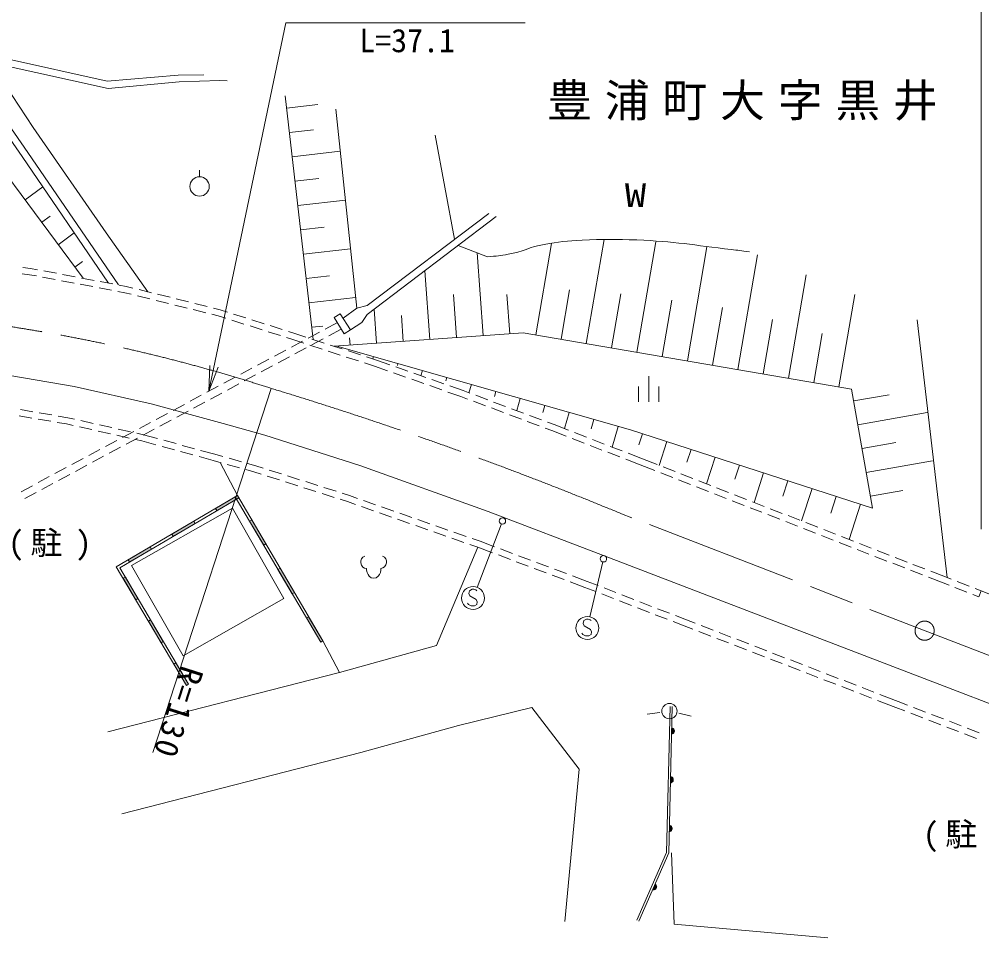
# Model space of a CAD drawing. Units: millimetres at full size, sheet at 1:1000; details may follow other scales. Extents: x 40000 to 680000, y 20000 to 380000.
# Drawn here: x 287434 to 362812, y 269300 to 340948 of the extents above; entities that cross this region are included whole.
import ezdxf
from ezdxf.enums import TextEntityAlignment as Align

# ---------------------------------------------------------------- set-up
doc = ezdxf.new("R2010")
doc.units = ezdxf.units.MM
doc.header["$LTSCALE"] = 1000
doc.linetypes.add('CHAIN', pattern=[18.5, 12, -1.5, 3.5, -1.5])
for name, color, linetype, lineweight in [('M-BGD', 7, 'Continuous', 13), ('M-BMK', 2, 'CHAIN', 13), ('M-STR-HTXT', 7, 'Continuous', 13), ('M-STR-STRC', 7, 'Continuous', 13), ('M-WORK', 1, 'Continuous', 13)]:
    doc.layers.add(name, color=color, linetype=linetype, lineweight=lineweight)
doc.layers.add('M-BMK-HTXT', color=7, linetype='Continuous')
doc.styles.add('ＭＳ ゴシック', font='')
doc.styles.get('ＭＳ ゴシック').set_extended_font_data('MS Gothic')

# ---------------------------------------------------------------- blocks, each defined once
blk = doc.blocks.new('open_arrow')
at = {"color": 0, "linetype": 'Continuous', "lineweight": -2}
blk.add_lwpolyline([(7.5, 1.25), (0, 0), (7.5, -1.25)], dxfattribs=at)

msp = doc.modelspace()

# ---------------------------------------------------------------- hatches: boundary and pattern name
at = {"layer": 'M-BGD'}
for points in [[(304621, 303462), (304520, 303635), (302810, 302628), (302912, 302456)], [(301202, 301449), (301100, 301621), (299391, 300614), (299492, 300442)], [(306579, 299736), (306752, 299837), (305636, 301736), (305463, 301635)], [(297782, 299435), (297681, 299607), (295971, 298601), (296073, 298428)], [(308811, 295938), (308983, 296040), (307867, 297938), (307695, 297837)], [(295743, 297247), (295571, 297146), (296562, 295465), (296734, 295567)], [(311042, 292141), (311215, 292242), (310099, 294141), (309926, 294039)], [(297725, 293887), (297552, 293785), (298543, 292105), (298716, 292207)], [(299707, 290526), (299534, 290425), (300525, 288745), (300698, 288846)]]:
    msp.add_hatch(color=256, dxfattribs=at).paths.add_polyline_path(points)

# ---------------------------------------------------------------- linework, layer by layer
for p, q in [((287441, 309875), (288426, 309706)), ((287525, 310368), (288511, 310199)), ((289004, 310114), (289989, 309945)), ((290482, 309860), (291242, 309730)), ((288919, 309621), (289905, 309452)), ((290398, 309367), (291144, 309239)), ((291144, 309239), (291653, 309125)), ((291242, 309730), (291762, 309613)), ((292250, 309503), (293226, 309284)), ((293714, 309174), (294689, 308955)), ((292141, 309015), (293117, 308796)), ((293604, 308686), (294580, 308467)), ((295068, 308357), (296044, 308138)), ((295177, 308845), (296153, 308626)), ((296641, 308516), (297162, 308399)), ((297162, 308399), (298265, 308095)), ((296531, 308028), (297040, 307914)), ((297040, 307914), (298137, 307612)), ((298747, 307963), (299711, 307697)), ((300193, 307564), (301157, 307299)), ((298619, 307479), (299584, 307214)), ((300066, 307081), (301030, 306815)), ((301640, 307166), (302743, 306862)), ((302743, 306862), (303385, 306683)), ((301512, 306683), (302609, 306380)), ((302609, 306380), (303247, 306202)), ((304520, 303635), (303164, 306226)), ((303728, 306068), (304692, 305800)), ((303867, 306549), (304830, 306280)), ((305312, 306146), (305954, 305967)), ((305173, 305665), (305811, 305487)), ((305811, 305487), (306381, 305306)), ((305954, 305967), (306532, 305783)), ((307009, 305631), (307962, 305328)), ((306858, 305155), (307811, 304852)), ((308287, 304700), (309240, 304397)), ((308438, 305177), (309391, 304874)), ((309868, 304722), (310821, 304420)), ((309717, 304246), (310670, 303943)), ((311146, 303791), (312099, 303488)), ((311297, 304268), (312250, 303965)), ((312727, 303814), (313305, 303630)), ((304520, 303635), (295037, 298051)), ((304621, 303462), (295311, 297980)), ((304520, 303635), (304347, 303533)), ((311042, 292141), (304347, 303533)), ((311215, 292242), (304520, 303635)), ((311215, 292242), (304520, 303635)), ((312576, 303337), (313146, 303155)), ((313146, 303155), (313761, 302940)), ((313305, 303630), (313928, 303411)), ((314400, 303246), (315344, 302915)), ((296234, 298145), (304139, 302643)), ((304139, 302643), (308167, 295564)), ((314233, 302775), (315177, 302444)), ((315649, 302279), (316593, 301948)), ((315816, 302750), (316760, 302419)), ((317065, 301783), (318008, 301452)), ((317232, 302254), (318175, 301923)), ((318647, 301758), (319591, 301427)), ((318480, 301287), (319424, 300956)), ((319896, 300791), (320840, 300460)), ((320063, 301262), (321007, 300931)), ((321478, 300766), (322422, 300435)), ((321311, 300295), (322255, 299964)), ((322894, 300270), (323518, 300051)), ((324665, 299621), (323518, 300051)), ((323342, 299583), (320109, 291876)), ((322727, 299799), (323342, 299583)), ((324490, 299153), (323342, 299583)), ((326070, 299094), (325133, 299445)), ((314230, 298670), (314191, 298510)), ((314191, 298510), (314191, 298350)), ((314349, 298791), (314230, 298670)), ((314509, 298872), (314349, 298791)), ((316029, 298798), (315869, 298877)), ((316150, 298678), (316029, 298798)), ((316191, 298518), (316150, 298678)), ((316191, 298358), (316191, 298518)), ((325894, 298626), (324958, 298977)), ((327474, 298567), (326538, 298918)), ((295037, 298051), (300525, 288745)), ((295311, 297980), (300698, 288846)), ((300262, 291066), (296234, 298145)), ((314191, 298350), (314232, 298190)), ((314232, 298190), (314353, 298031)), ((314353, 298031), (314473, 297951)), ((314473, 297951), (314633, 297912)), ((314633, 297912), (314634, 297792)), ((314634, 297792), (314674, 297592)), ((315714, 297596), (315754, 297797)), ((315753, 297917), (315913, 297957)), ((315754, 297797), (315753, 297917)), ((315913, 297957), (316033, 298038)), ((316033, 298038), (316152, 298198)), ((316152, 298198), (316191, 298358)), ((327298, 298099), (326362, 298450)), ((328703, 297572), (327767, 297923)), ((328878, 298040), (327942, 298391)), ((330283, 297513), (329347, 297864)), ((314674, 297592), (314755, 297433)), ((314755, 297433), (314835, 297313)), ((314835, 297313), (314996, 297194)), ((314996, 297194), (315196, 297154)), ((315196, 297154), (315396, 297195)), ((315396, 297195), (315555, 297316)), ((315555, 297316), (315635, 297436)), ((315635, 297436), (315714, 297596)), ((330107, 297045), (329171, 297396)), ((331899, 296907), (330751, 297337)), ((331723, 296439), (330575, 296869)), ((332585, 296105), (331723, 296439)), ((332763, 296572), (331899, 296907)), ((334161, 296030), (333229, 296392)), ((308167, 295564), (300262, 291066)), ((333983, 295563), (333051, 295924)), ((335560, 295489), (334628, 295850)), ((362577, 295697), (362757, 296164)), ((362757, 296164), (377737, 290189)), ((335382, 295022), (334450, 295383)), ((336781, 294480), (335848, 294841)), ((336959, 294947), (336026, 295308)), ((338358, 294406), (337425, 294767)), ((338180, 293938), (337247, 294299)), ((339688, 293890), (338824, 294225)), ((339508, 293424), (338646, 293758)), ((340190, 293161), (339508, 293424)), ((340371, 293627), (339688, 293890)), ((341771, 293087), (340838, 293447)), ((341590, 292621), (340657, 292981)), ((343170, 292548), (342237, 292908)), ((312517, 289776), (311215, 292242)), ((320109, 291876), (312517, 289776)), ((342989, 292082), (342056, 292441)), ((344389, 291542), (343456, 291902)), ((344570, 292008), (343637, 292368)), ((345970, 291469), (345036, 291828)), ((345789, 291003), (344856, 291362)), ((347369, 290929), (346436, 291289)), ((347188, 290463), (346255, 290823)), ((348588, 289923), (347655, 290283)), ((348769, 290390), (347836, 290749)), ((350168, 289850), (349235, 290210)), ((312517, 289776), (294365, 285114)), ((349987, 289384), (349054, 289744)), ((351568, 289310), (350635, 289670)), ((300525, 288745), (300698, 288846)), ((351387, 288844), (350454, 289204)), ((352967, 288771), (352034, 289131)), ((359877, 288700), (376670, 282220)), ((352787, 288305), (351853, 288664)), ((354186, 287765), (353253, 288125)), ((354367, 288231), (353434, 288591)), ((355517, 287788), (354834, 288051)), ((355335, 287322), (354653, 287585)), ((356085, 287027), (355335, 287322)), ((356268, 287492), (355517, 287788)), ((357008, 287207), (356268, 287492)), ((321842, 285611), (327580, 287022)), ((331275, 282206), (327580, 287022)), ((337613, 286643), (336622, 286509)), ((338399, 287105), (338133, 275677)), ((338579, 287101), (338313, 275637)), ((339086, 286574), (340060, 286347)), ((356799, 286752), (356085, 287027)), ((358199, 286213), (357266, 286572)), ((358408, 286668), (357475, 287028)), ((359808, 286129), (358875, 286489)), ((359599, 285674), (358666, 286033)), ((361208, 285590), (360274, 285950)), ((321842, 285611), (314192, 283495)), ((338528, 284940), (338540, 285440)), ((338589, 284959), (338528, 284940)), ((338540, 285440), (338600, 285419)), ((338559, 284959), (338570, 285419)), ((338599, 285409), (338589, 284969)), ((338640, 284988), (338589, 284959)), ((338600, 285419), (338649, 285388)), ((338619, 284978), (338629, 285398)), ((338691, 285036), (338640, 284988)), ((338649, 285388), (338698, 285336)), ((338658, 285367), (338650, 285007)), ((338681, 285037), (338688, 285337)), ((338722, 285086), (338691, 285036)), ((338698, 285336), (338727, 285286)), ((338717, 285286), (338712, 285086)), ((338743, 285145), (338722, 285086)), ((338727, 285286), (338745, 285225)), ((338745, 285225), (338743, 285145)), ((360999, 285135), (360066, 285494)), ((362399, 284596), (361465, 284955)), ((362607, 285051), (361674, 285411)), ((314192, 283495), (295481, 278689)), ((330162, 270262), (331275, 282206)), ((338440, 281119), (338451, 281619)), ((338451, 281619), (338511, 281597)), ((338470, 281138), (338481, 281598)), ((338511, 281587), (338500, 281147)), ((338551, 281166), (338500, 281137)), ((338511, 281597), (338560, 281566)), ((338531, 281157), (338540, 281577)), ((338602, 281215), (338551, 281166)), ((338560, 281566), (338609, 281515)), ((338570, 281546), (338561, 281186)), ((338592, 281215), (338599, 281515)), ((338633, 281264), (338602, 281215)), ((338609, 281515), (338638, 281464)), ((338628, 281465), (338623, 281265)), ((338655, 281324), (338633, 281264)), ((338638, 281464), (338656, 281404)), ((338656, 281404), (338655, 281324)), ((338500, 281137), (338440, 281119)), ((338351, 277297), (338363, 277797)), ((338363, 277797), (338422, 277776)), ((338382, 277317), (338392, 277777)), ((338422, 277766), (338412, 277326)), ((338422, 277776), (338471, 277745)), ((338442, 277335), (338452, 277755)), ((338513, 277394), (338462, 277345)), ((338471, 277745), (338520, 277694)), ((338481, 277725), (338473, 277365)), ((338503, 277394), (338510, 277694)), ((338545, 277443), (338513, 277394)), ((338520, 277694), (338549, 277643)), ((338539, 277643), (338535, 277443)), ((338566, 277503), (338545, 277443)), ((338549, 277643), (338568, 277582)), ((338568, 277582), (338566, 277503)), ((338412, 277316), (338351, 277297)), ((338462, 277345), (338412, 277316)), ((338133, 275677), (335804, 270366)), ((338313, 275637), (335969, 270294)), ((338711, 270050), (338521, 275646)), ((337040, 272736), (337241, 273194)), ((337076, 272743), (337261, 273164)), ((337284, 273143), (337107, 272740)), ((337139, 272737), (337308, 273121)), ((337323, 273082), (337178, 272752)), ((337218, 272768), (337339, 273042)), ((337241, 273194), (337288, 273152)), ((337346, 272985), (337266, 272801)), ((337288, 273152), (337322, 273104)), ((337349, 272918), (337317, 272844)), ((337322, 273104), (337348, 273038)), ((337348, 273038), (337355, 272981)), ((337355, 272981), (337349, 272918)), ((337103, 272731), (337040, 272736)), ((337161, 272738), (337103, 272731)), ((337227, 272764), (337161, 272738)), ((337275, 272797), (337227, 272764)), ((337317, 272844), (337275, 272797)), ((350762, 268975), (338711, 270050))]:
    msp.add_line(p, q, dxfattribs=at)
for points in [[(304621, 303462), (304520, 303635), (302810, 302628), (302912, 302456)], [(301202, 301449), (301100, 301621), (299391, 300614), (299492, 300442)], [(306579, 299736), (306752, 299837), (305636, 301736), (305463, 301635)], [(297782, 299435), (297681, 299607), (295971, 298601), (296073, 298428)], [(308811, 295938), (308983, 296040), (307867, 297938), (307695, 297837)], [(295743, 297247), (295571, 297146), (296562, 295465), (296734, 295567)], [(311042, 292141), (311215, 292242), (310099, 294141), (309926, 294039)], [(297725, 293887), (297552, 293785), (298543, 292105), (298716, 292207)], [(299707, 290526), (299534, 290425), (300525, 288745), (300698, 288846)]]:
    msp.add_lwpolyline(points, close=True, dxfattribs=at)
msp.add_circle((338356, 286744), 600, dxfattribs=at)
at = {"layer": 'M-BMK'}
msp.add_line((382512, 283718), (334594, 302206), dxfattribs=at)
msp.add_circle((358338, 293045), 750, dxfattribs=at)
for centre, radius, start, end in [((267076, 188363), 130000, 72.04193, 113.064), ((219870, 25009), 300000, 67.51682, 73.08472)]:
    msp.add_arc(centre, radius, start, end, dxfattribs=at)
at = {"layer": 'M-STR-HTXT'}
for p, q in [((362758, 301000), (362758, 353000)), ((297908, 283491), (307157, 312030))]:
    msp.add_line(p, q, dxfattribs=at)
msp.add_lwpolyline([(302271, 311802), (308312, 340672), (327062, 340672)], dxfattribs=at)
at = {"layer": 'M-STR-STRC'}
for p, q in [((323286, 296426), (325193, 301416)), ((332132, 294130), (333128, 298434)), ((322899, 296285), (322683, 296177)), ((323043, 296285), (322899, 296285)), ((323187, 296249), (323043, 296285)), ((323259, 296177), (323187, 296249)), ((322683, 296177), (322647, 295961)), ((322647, 295961), (322719, 295781)), ((322719, 295781), (323223, 295493)), ((323223, 295493), (323295, 295313)), ((322611, 295097), (322539, 295205)), ((322827, 294989), (322611, 295097)), ((323079, 294989), (322827, 294989)), ((323259, 295097), (323079, 294989)), ((323295, 295313), (323259, 295097)), ((331641, 293830), (331605, 293614)), ((331605, 293614), (331677, 293434)), ((331857, 293938), (331641, 293830)), ((331677, 293434), (332181, 293146)), ((332001, 293938), (331857, 293938)), ((332145, 293902), (332001, 293938)), ((332217, 293830), (332145, 293902)), ((331569, 292750), (331497, 292858)), ((331785, 292642), (331569, 292750)), ((332037, 292642), (331785, 292642)), ((332217, 292750), (332037, 292642)), ((332181, 293146), (332253, 292966)), ((332253, 292966), (332217, 292750))]:
    msp.add_line(p, q, dxfattribs=at)
for centre, radius in [((325276, 301634), 250), ((333185, 298680), 250), ((322971, 295601), 900), ((331929, 293254), 900)]:
    msp.add_circle(centre, radius, dxfattribs=at)
at = {"layer": 'M-WORK'}
for p, q in [((286352, 337870), (294324, 336095)), ((282576, 337509), (287662, 330205)), ((283265, 337483), (288115, 330517)), ((285187, 337547), (288514, 332464)), ((285187, 337547), (294404, 335524)), ((294324, 336095), (299883, 336558)), ((299883, 336558), (301898, 336599)), ((294404, 335524), (299948, 336048)), ((299948, 336048), (303152, 336156)), ((303152, 336156), (303709, 336126)), ((308258, 334938), (310451, 315858)), ((308368, 333984), (310829, 334267)), ((312232, 333901), (313866, 318312)), ((288514, 332464), (294237, 324204)), ((308587, 332076), (310483, 332294)), ((320015, 331869), (321533, 323708)), ((287662, 330205), (294433, 320274)), ((288115, 330517), (295197, 320129)), ((308807, 330168), (312578, 330602)), ((285951, 329434), (292433, 320651)), ((301555, 328607), (301555, 329127)), ((309026, 328260), (310902, 328476)), ((287896, 326799), (289285, 327825)), ((309245, 326352), (312978, 326781)), ((314682, 318528), (324220, 325740)), ((289192, 325042), (289854, 325531)), ((314677, 317811), (324793, 325483)), ((290489, 323286), (291747, 324214)), ((294237, 324204), (297497, 319596)), ((309464, 324444), (311321, 324657)), ((327885, 316217), (329112, 323372)), ((331843, 315538), (333240, 323683)), ((335800, 314860), (337286, 323521)), ((309684, 322536), (313379, 322961)), ((324099, 322339), (321801, 323214)), ((323767, 316162), (323300, 322644)), ((339758, 314181), (341292, 323125)), ((291785, 321529), (292381, 321969)), ((343716, 313502), (345255, 322478)), ((287723, 321506), (288305, 321430)), ((288305, 321430), (288868, 321324)), ((289359, 321231), (290342, 321046)), ((319595, 315862), (319207, 321247)), ((287658, 321011), (288226, 320936)), ((288226, 320936), (288775, 320833)), ((289267, 320740), (290249, 320555)), ((290741, 320462), (291723, 320276)), ((290833, 320953), (291816, 320768)), ((292307, 320675), (293290, 320489)), ((293781, 320397), (294764, 320211)), ((309903, 320628), (311741, 320839)), ((347673, 312823), (349064, 320929)), ((292215, 320184), (293197, 319998)), ((293689, 319905), (294671, 319720)), ((295163, 319627), (295712, 319523)), ((295255, 320118), (295818, 320012)), ((295818, 320012), (296332, 319885)), ((296818, 319764), (297788, 319524)), ((329864, 315878), (330526, 319738)), ((295712, 319523), (296211, 319400)), ((296696, 319279), (297667, 319039)), ((298152, 318918), (299123, 318678)), ((298274, 319403), (299244, 319163)), ((299730, 319042), (300700, 318802)), ((310122, 318720), (313779, 319140)), ((321681, 316012), (321438, 319383)), ((325853, 316312), (325631, 319393)), ((333821, 315199), (334548, 319434)), ((337779, 314520), (338536, 318935)), ((351631, 312144), (352872, 319381)), ((299608, 318557), (300579, 318317)), ((301064, 318196), (302035, 317956)), ((301186, 318682), (302156, 318441)), ((302641, 318321), (303156, 318193)), ((303156, 318193), (303746, 318005)), ((312803, 317519), (313866, 318312)), ((313866, 318312), (314682, 318528)), ((315423, 315562), (315231, 318231)), ((341737, 313841), (342513, 318368)), ((302520, 317836), (303019, 317712)), ((303019, 317712), (303601, 317527)), ((304077, 317375), (305030, 317071)), ((304223, 317853), (305175, 317549)), ((305652, 317398), (306605, 317094)), ((312085, 317571), (312576, 317880)), ((312879, 316308), (312085, 317571)), ((312576, 317880), (313370, 316617)), ((314261, 317186), (314677, 317811)), ((317509, 315712), (317364, 317725)), ((345694, 313162), (346427, 317433)), ((357743, 317400), (360095, 297201)), ((305506, 316919), (306459, 316615)), ((307081, 316942), (308034, 316638)), ((310341, 316812), (311197, 316910)), ((311390, 316676), (312368, 317200)), ((311673, 316147), (312651, 316671)), ((313370, 316617), (312879, 316308)), ((313370, 316617), (314261, 317186)), ((306935, 316464), (307888, 316160)), ((308365, 316008), (308946, 315823)), ((308510, 316487), (309101, 316298)), ((309101, 316298), (309879, 316044)), ((310067, 315969), (310949, 316440)), ((310350, 315439), (311232, 315911)), ((310355, 315889), (311305, 315579)), ((312093, 315322), (326896, 316387)), ((313337, 315412), (313296, 315979)), ((326896, 316387), (352620, 311974)), ((349652, 312484), (350310, 316319)), ((308745, 315261), (309626, 315733)), ((308946, 315823), (309722, 315570)), ((309028, 314732), (309910, 315203)), ((310197, 315415), (311148, 315105)), ((311781, 315424), (312731, 315114)), ((335302, 308774), (312294, 315337)), ((307422, 314553), (308304, 315025)), ((307706, 314024), (308587, 314496)), ((311623, 314950), (312574, 314639)), ((313049, 314484), (314000, 314174)), ((313207, 314959), (314157, 314649)), ((313252, 315063), (313237, 315009)), ((314633, 314494), (315412, 314240)), ((315170, 314516), (315118, 314335)), ((304778, 313137), (305659, 313609)), ((306100, 313845), (306982, 314317)), ((306383, 313316), (307265, 313788)), ((314475, 314019), (315251, 313766)), ((315251, 313766), (316282, 313403)), ((315412, 314240), (316447, 313875)), ((316919, 313709), (317862, 313377)), ((317087, 313970), (317046, 313824)), ((285153, 313312), (291728, 312183)), ((303455, 312429), (304337, 312901)), ((305061, 312608), (305942, 313080)), ((316753, 313237), (317696, 312905)), ((318334, 313211), (319277, 312879)), ((319005, 313423), (318888, 313016)), ((320922, 312876), (320847, 312614)), ((336733, 312978), (336733, 310978)), ((291728, 312183), (297768, 310825)), ((302133, 311721), (303014, 312193)), ((303738, 311900), (304620, 312372)), ((318168, 312739), (319111, 312407)), ((319583, 312241), (320526, 311909)), ((319748, 312713), (320692, 312381)), ((321163, 312215), (322199, 311850)), ((322839, 312329), (322654, 311680)), ((335933, 312178), (335933, 310978)), ((337533, 312178), (337533, 310978)), ((300810, 311013), (301692, 311485)), ((302416, 311192), (303298, 311664)), ((320998, 311743), (322028, 311380)), ((322028, 311380), (322539, 311190)), ((322199, 311850), (322713, 311659)), ((323181, 311484), (324118, 311135)), ((324757, 311782), (324643, 311382)), ((352620, 311974), (354260, 302646)), ((352784, 311042), (355560, 311529)), ((297768, 310825), (303415, 309270)), ((299488, 310305), (300370, 310777)), ((301093, 310484), (301975, 310956)), ((323007, 311015), (323944, 310666)), ((324587, 310960), (325524, 310611)), ((326674, 311235), (326403, 310284)), ((328591, 310688), (328434, 310137)), ((298165, 309597), (299047, 310069)), ((299771, 309776), (300653, 310248)), ((324413, 310492), (325350, 310142)), ((325818, 309968), (326755, 309619)), ((325993, 310437), (326930, 310087)), ((327398, 309913), (328335, 309564)), ((330509, 310141), (330147, 308874)), ((353112, 309176), (358544, 310131)), ((296843, 308889), (297725, 309361)), ((298449, 309068), (299330, 309540)), ((303415, 309270), (306669, 308363)), ((327224, 309444), (328161, 309095)), ((328804, 309389), (329318, 309197)), ((329318, 309197), (330455, 308755)), ((332426, 309595), (332220, 308871)), ((334343, 309048), (333879, 307421)), ((295521, 308181), (296402, 308653)), ((297126, 308360), (298008, 308832)), ((306669, 308363), (314106, 305998)), ((328630, 308920), (329140, 308730)), ((329140, 308730), (330275, 308288)), ((330921, 308573), (331853, 308210)), ((354260, 302646), (335302, 308774)), ((336250, 308468), (335967, 307593)), ((294198, 307473), (295080, 307945)), ((295804, 307652), (296685, 308124)), ((330741, 308107), (331673, 307744)), ((332139, 307562), (333071, 307199)), ((332319, 308029), (333251, 307666)), ((338146, 307855), (337544, 305993)), ((353440, 307310), (356096, 307777)), ((292876, 306765), (293757, 307237)), ((294481, 306944), (295363, 307416)), ((333537, 307018), (334468, 306655)), ((333716, 307485), (334648, 307122)), ((335114, 306940), (336251, 306497)), ((340042, 307242), (339722, 306255)), ((291553, 306057), (292435, 306529)), ((293159, 306236), (294041, 306708)), ((334934, 306474), (336070, 306032)), ((336070, 306032), (337211, 305587)), ((336251, 306497), (337393, 306052)), ((341937, 306630), (341263, 304543)), ((353768, 305445), (358960, 306357)), ((290231, 305349), (291113, 305821)), ((290514, 304820), (291396, 305292)), ((291837, 305528), (292718, 306000)), ((314106, 305998), (324168, 302383)), ((337677, 305405), (338609, 305042)), ((337859, 305871), (338790, 305508)), ((339256, 305326), (340188, 304963)), ((343833, 306017), (343478, 304918)), ((345729, 305404), (344982, 303093)), ((288909, 304641), (289790, 305113)), ((289192, 304112), (290073, 304584)), ((339075, 304860), (340006, 304497)), ((340654, 304781), (341585, 304418)), ((347625, 304791), (347233, 303580)), ((287586, 303933), (288468, 304405)), ((287869, 303404), (288751, 303876)), ((340472, 304315), (341404, 303952)), ((341870, 303770), (342801, 303407)), ((342051, 304236), (342983, 303873)), ((349520, 304178), (348701, 301643)), ((354096, 303579), (356632, 304025)), ((343267, 303225), (344199, 302862)), ((343449, 303691), (344380, 303328)), ((344846, 303146), (345778, 302783)), ((351416, 303565), (350988, 302242)), ((324168, 302383), (333309, 298876)), ((344665, 302680), (345596, 302317)), ((346244, 302601), (347175, 302238)), ((353312, 302953), (352420, 300193)), ((346062, 302135), (346994, 301772)), ((347460, 301591), (348391, 301227)), ((347641, 302056), (348573, 301693)), ((349039, 301512), (349970, 301148)), ((348857, 301046), (349789, 300682)), ((350436, 300967), (351368, 300603)), ((350255, 300501), (351186, 300137)), ((351834, 300422), (352766, 300058)), ((351652, 299956), (352584, 299593)), ((353050, 299411), (353981, 299048)), ((353231, 299877), (354163, 299514)), ((354629, 299332), (355561, 298969)), ((333309, 298876), (357074, 289770)), ((354447, 298866), (355379, 298503)), ((356026, 298787), (356958, 298424)), ((355845, 298321), (356777, 297958)), ((357242, 297776), (358174, 297413)), ((357424, 298242), (358356, 297879)), ((358640, 297231), (359781, 296786)), ((358821, 297697), (359963, 297252)), ((359963, 297252), (360429, 297071)), ((359781, 296786), (360247, 296605)), ((360713, 296423), (361645, 296060)), ((360895, 296889), (361826, 296526)), ((362292, 296344), (362758, 296163)), ((362111, 295879), (362577, 295697)), ((357074, 289770), (359877, 288700))]:
    msp.add_line(p, q, dxfattribs=at)
msp.add_circle((301555, 327847), 760, dxfattribs=at)
msp.add_open_spline([(324099, 322340), (324861, 322394), (325096, 322429), (325728, 322534), (326851, 322720), (327416, 323118), (328538, 323309), (329688, 323504), (330341, 323578), (331506, 323635), (333185, 323718), (334130, 323721), (335810, 323656), (338704, 323543), (340311, 323246), (343187, 322907), (343748, 322841), (343928, 322823), (344623, 322734)], degree=3, knots=[0, 0, 0, 0, 1, 1, 1, 2, 2, 2, 3, 3, 3, 4, 4, 4, 5, 5, 5, 6, 6, 6, 6], dxfattribs=at)

# ---------------------------------------------------------------- block references
at = {"layer": 'M-STR-HTXT', "xscale": 267, "yscale": 267, "rotation": 78.2}
msp.add_blockref('open_arrow', (302271, 311802), dxfattribs=at)

# ---------------------------------------------------------------- texts
at = {"layer": 'M-BMK-HTXT', "attachment_point": 7, "style": 'ＭＳ ゴシック'}
for s, insert, char_height in [('\\T1.29;豊浦町大字黒井', (328776, 332994), 2566), ('\\T1.41;(駐)', (286563, 298522), 1833), ('\\T1.41;(駐)', (358201, 275690), 1833)]:
    msp.add_mtext(s, dxfattribs=dict(at, insert=insert, char_height=char_height))
at = {"layer": 'M-STR-HTXT', "style": 'ＭＳ ゴシック'}
msp.add_text('L=37.1', height=1833, dxfattribs=at).set_placement((317811, 337814), align=Align.BOTTOM_CENTER)
at = {"layer": 'M-STR-HTXT', "insert": (300118, 290418), "char_height": 1833, "attachment_point": 7, "rotation": 252.3, "style": 'ＭＳ ゴシック'}
msp.add_mtext('\\T1.2;R=130', dxfattribs=at)
at = {"layer": 'M-WORK', "style": 'ＭＳ ゴシック', "width": 1.35}
msp.add_text('W', height=1833, dxfattribs=at).set_placement((334856, 325696), align=Align.BOTTOM_LEFT)

doc.saveas('drawing.dxf')
